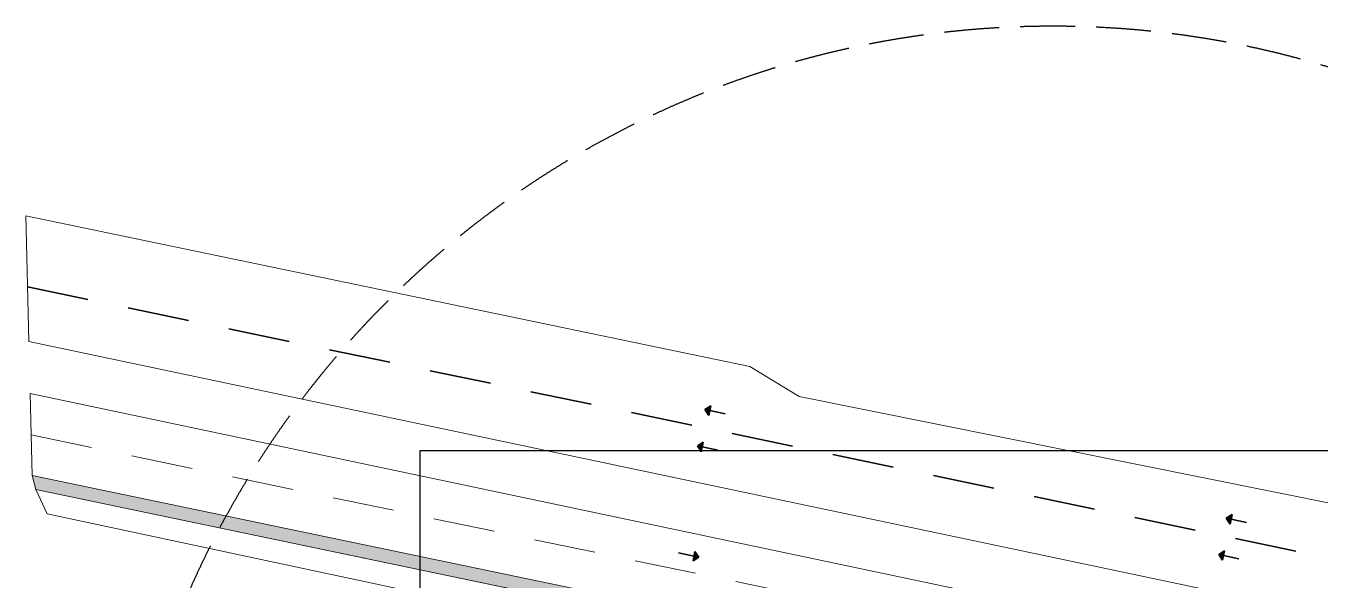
# Model space of a CAD drawing. Header units: millimetres. Extents: x 207782523 to 208144499, y 477594674 to 477848829.
# Drawn here: x 207782523 to 207915753, y 477791839 to 477848829 of the extents above; entities that cross this region are included whole.
import ezdxf

# ---------------------------------------------------------------- set-up
doc = ezdxf.new("R2010")
doc.units = ezdxf.units.MM
doc.header["$MEASUREMENT"] = 0
doc.linetypes.add('Hidden Line', pattern=[391.222223, 282.222223, -109])
doc.linetypes.add('Hosszú szaggatott', pattern=[10583.33, 6350, -4233.33])
doc.layers.get('0').update_dxf_attribs({"true_color": 0x787878})
for name, color, linetype, lineweight, true_color in [('New_sit - constructii propuse_Pen_No__1', 7, 'Continuous', 13, 0x787878), ('New_sit - drum_Pen_No__121', 7, 'Continuous', 35, 0x787878), ('New_sit - drum_Pen_No__19', 7, 'Continuous', 0, 0x787878), ('New_sit - drum_Pen_No__21', 7, 'Continuous', 20, 0x787878), ('New_sit - vegetatie_Pen_No__1', 7, 'Continuous', 13, 0x787878), ('New_sit - vegetatie_Pen_No__104', 7, 'Continuous', 13, 0x787878)]:
    doc.layers.add(name, color=color, linetype=linetype, lineweight=lineweight, true_color=true_color)
doc.layers.add('New_sit - drum', color=7, linetype='Continuous', true_color=0x787878)

# ---------------------------------------------------------------- blocks, each defined once
blk = doc.blocks.new('Line_23', base_point=(207956341, 477786603))
at = {"layer": 'New_sit - drum', "linetype": 'Continuous', "lineweight": 0, "true_color": 0xffffff}
blk.add_hatch(color=7, dxfattribs=at).paths.add_polyline_path([(207956341, 477786603), (207956729, 477786012), (207956933, 477786991)])
at = {"layer": 'New_sit - drum_Pen_No__121', "color": 255, "linetype": 'Continuous', "lineweight": 35}
for p, q in [((207956341, 477786603), (207956933, 477786991)), ((207956933, 477786991), (207956729, 477786012)), ((207956341, 477786603), (207956729, 477786012)), ((207956831, 477786501), (207958425, 477786170))]:
    blk.add_line(p, q, dxfattribs=at)
blk = doc.blocks.new('Line_24', base_point=(207957118, 477790332))
at = {"layer": 'New_sit - drum', "linetype": 'Continuous', "lineweight": 0, "true_color": 0xffffff}
blk.add_hatch(color=7, dxfattribs=at).paths.add_polyline_path([(207957118, 477790332), (207957505, 477789740), (207957709, 477790719)])
at = {"layer": 'New_sit - drum_Pen_No__121', "color": 255, "linetype": 'Continuous', "lineweight": 35}
for p, q in [((207957118, 477790332), (207957709, 477790719)), ((207957118, 477790332), (207957505, 477789740)), ((207957709, 477790719), (207957505, 477789740)), ((207957607, 477790230), (207959201, 477789898))]:
    blk.add_line(p, q, dxfattribs=at)
blk = doc.blocks.new('Line_30', base_point=(207900732, 477786777))
at = {"layer": 'New_sit - drum', "linetype": 'Continuous', "lineweight": 0, "true_color": 0xffffff}
blk.add_hatch(color=7, dxfattribs=at).paths.add_polyline_path([(207902815, 477786343), (207902427, 477786934), (207902224, 477785955)])
at = {"layer": 'New_sit - drum_Pen_No__121', "color": 255, "linetype": 'Continuous', "lineweight": 35}
for p, q in [((207900732, 477786777), (207902326, 477786445)), ((207902224, 477785955), (207902427, 477786934)), ((207902815, 477786343), (207902427, 477786934)), ((207902815, 477786343), (207902224, 477785955))]:
    blk.add_line(p, q, dxfattribs=at)
blk = doc.blocks.new('Line_31', base_point=(207902681, 477797777))
at = {"layer": 'New_sit - drum', "linetype": 'Continuous', "lineweight": 0, "true_color": 0xffffff}
blk.add_hatch(color=7, dxfattribs=at).paths.add_polyline_path([(207902681, 477797777), (207903069, 477797185), (207903273, 477798164)])
at = {"layer": 'New_sit - drum_Pen_No__121', "color": 255, "linetype": 'Continuous', "lineweight": 35}
for p, q in [((207902681, 477797777), (207903273, 477798164)), ((207902681, 477797777), (207903069, 477797185)), ((207903273, 477798164), (207903069, 477797185)), ((207903171, 477797675), (207904765, 477797343))]:
    blk.add_line(p, q, dxfattribs=at)
blk = doc.blocks.new('Line_32', base_point=(207903458, 477801505))
at = {"layer": 'New_sit - drum', "linetype": 'Continuous', "lineweight": 0, "true_color": 0xffffff}
blk.add_hatch(color=7, dxfattribs=at).paths.add_polyline_path([(207903458, 477801505), (207903845, 477800914), (207904049, 477801893)])
at = {"layer": 'New_sit - drum_Pen_No__121', "color": 255, "linetype": 'Continuous', "lineweight": 35}
for p, q in [((207903458, 477801505), (207904049, 477801893)), ((207903458, 477801505), (207903845, 477800914)), ((207904049, 477801893), (207903845, 477800914)), ((207903947, 477801403), (207905541, 477801071))]:
    blk.add_line(p, q, dxfattribs=at)
blk = doc.blocks.new('plan de situatie')
at = {"layer": 'New_sit - vegetatie_Pen_No__104', "linetype": 'Continuous', "lineweight": 13}
h = blk.add_hatch(dxfattribs=at)
h.set_pattern_fill('GRASS', color=256, style=0, pattern_type=2)
h.set_pattern_definition([(90, (207891220.2, 477723905.04), (-300, 0), [43.30127, -129.9038]), (90, (207891370.2, 477723991.64), (-300, 0), [43.30127, -129.9038]), (30, (207891220.2, 477723905.04), (-150, 259.8076), [43.30127, -129.9038]), (30, (207891220.2, 477724078.24), (-150, 259.8076), [43.30127, -129.9038]), (150, (207891220.2, 477723905.04), (150, 259.8076), [43.30127, -129.9038]), (150, (207891220.2, 477724078.24), (150, 259.8076), [43.30127, -129.9038])])
edge = h.paths.add_edge_path()
edge.add_arc((207906442, 477767840), 8913, 64.39679, 83.20961, ccw=False)
edge.add_arc((207906442, 477767840), 8913, 57.71809, 64.39678, ccw=False)
edge.add_arc((207906442, 477767840), 8913, 50.3878, 57.71809, ccw=False)
edge.add_arc((207906442, 477767840), 8913, 45.45529, 50.3878, ccw=False)
edge.add_line((207912694, 477774192), (207910380, 477774675))
edge.add_line((207910380, 477774675), (207910294, 477774692))
edge.add_line((207910294, 477774692), (207908949, 477774973))
edge.add_line((207908949, 477774973), (207783543, 477801140))
edge.add_line((207783543, 477801140), (207783166, 477802578))
edge.add_line((207783166, 477802578), (207907496, 477776690))
at = {"layer": 'New_sit - constructii propuse_Pen_No__1', "linetype": 'Continuous', "lineweight": 13, "flags": 128}
blk.add_lwpolyline([(207783543, 477801140), (207784706, 477798647), (207853855, 477783928), (207911816, 477771382), (207888967, 477702942), (207889050, 477703186), (207890978, 477708896), (207890983, 477708913, 0.1383374), (207894197, 477709445), (207913140, 477766190, -0.1964909), (207915338, 477768388, 0.1850186), (207912694, 477774192)], format="xyb", close=True, dxfattribs=at)
at = {"layer": 'New_sit - drum_Pen_No__121', "linetype": 'Hosszú szaggatott', "lineweight": 35}
blk.add_line((207782699, 477822001), (207980425, 477780829), dxfattribs=at)
at = {"layer": 'New_sit - drum_Pen_No__19', "linetype": 'Hosszú szaggatott', "lineweight": 0}
blk.add_line((207783065, 477806780), (207980425, 477765685), dxfattribs=at)
at = {"layer": 'New_sit - drum_Pen_No__21', "linetype": 'Continuous', "lineweight": 20, "flags": 128}
blk.add_lwpolyline([(207857049, 477813809), (207782523, 477829299), (207782834, 477816370), (207980425, 477774745), (207980425, 477786964), (207862116, 477810732)], close=True, dxfattribs=at)
blk.add_lwpolyline([(207892630, 477676443), (207910070, 477728987, -0.3701868), (207915309, 477731075), (207918154, 477740167, -0.2741993), (207915915, 477746464), (207921766, 477763478), (207923154, 477766688, -0.3581274), (207931940, 477771344), (207980425, 477761004), (207980425, 477769420), (207782963, 477811018), (207783166, 477802578), (207907496, 477776690, -0.4615242), (207915014, 477765400), (207883302, 477671350, -0.0108108)], format="xyb", dxfattribs=at)
at = {"layer": 'New_sit - vegetatie_Pen_No__1', "linetype": 'Continuous', "lineweight": 13, "flags": 128}
blk.add_lwpolyline([(207907496, 477776690, -0.0822713), (207910294, 477775877, -0.0291495), (207911202, 477775375, -0.0319953), (207912125, 477774706, -0.0215255), (207912694, 477774192), (207910380, 477774675), (207910294, 477774692), (207908949, 477774973), (207783543, 477801140), (207783166, 477802578)], format="xyb", close=True, dxfattribs=at)
at = {"layer": 'New_sit - drum', "linetype": 'Continuous', "lineweight": 35}
for name, p in [('Line_32', (207852431, 477809365)), ('Line_31', (207851654, 477805636)), ('Line_24', (207906091, 477798191)), ('Line_30', (207849705, 477794636)), ('Line_23', (207905314, 477794463))]:
    blk.add_blockref(name, p, dxfattribs=at)

msp = doc.modelspace()

# ---------------------------------------------------------------- block references
msp.add_blockref('plan de situatie', (0, 0))

# ---------------------------------------------------------------- next in the draw order: linework, layer by layer
at = {"color": 0}
msp.add_lwpolyline([(207823070.07891, 477805144.03977), (207823070.07891, 477605144.03977), (207963070.07891, 477605144.03977), (207963070.07891, 477805144.03977)], close=True, dxfattribs=at)
at = {"color": 1, "linetype": 'Hidden Line', "ltscale": 20}
msp.add_circle((207888236.91815, 477751828.60227), 97000, dxfattribs=at)

doc.saveas('drawing.dxf')
